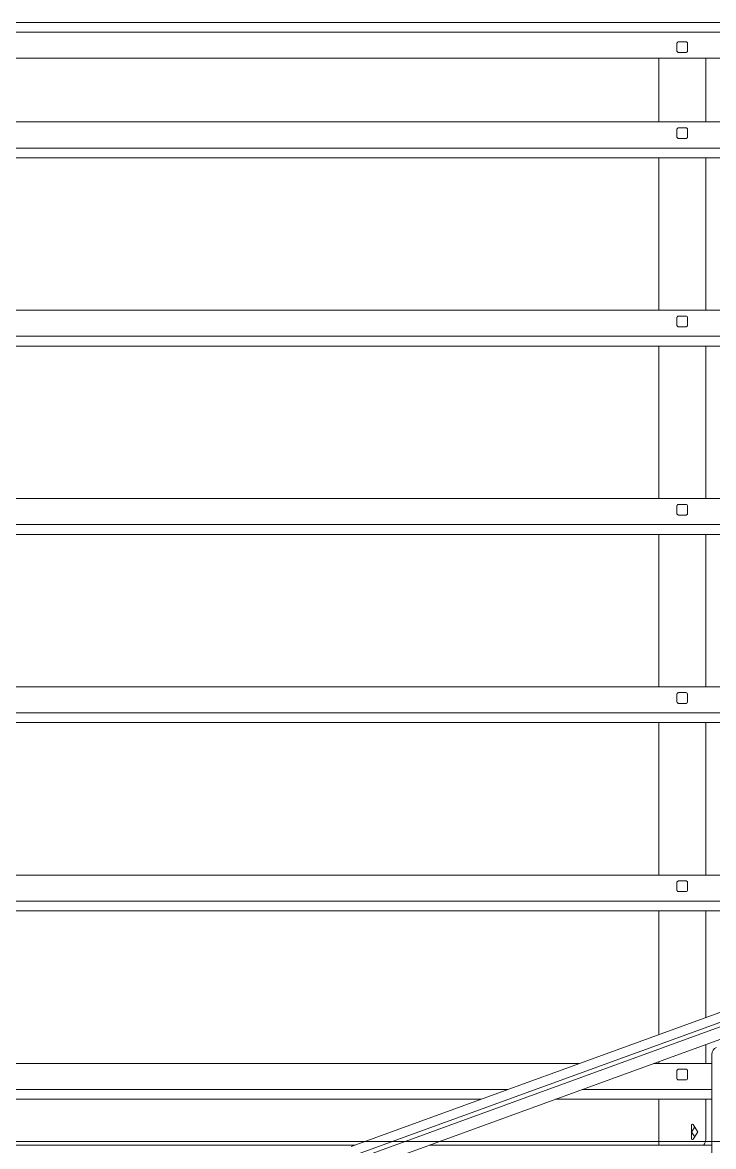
# Model space of a CAD drawing. Header units: millimetres. Extents: x -187347 to 135007, y -6415 to 292048.
# Drawn here: x -37108 to -36549, y 26626 to 27535 of the extents above; entities that cross this region are included whole.
import ezdxf

# ---------------------------------------------------------------- set-up
doc = ezdxf.new("R2010")
doc.units = ezdxf.units.MM
doc.header["$LTSCALE"] = 100
doc.layers.get('0').update_dxf_attribs({"lineweight": 18})
doc.layers.add('Layout Kromeka', color=1, linetype='Continuous', lineweight=5)

# ---------------------------------------------------------------- blocks, each defined once
blk = doc.blocks.new('A$Ca181df26')
at = {"color": 0}
for p, q in [((1850.27, 2118.42), (1850.27, 1926.87)), ((1826.4, 1908.42), (2138.52, 2022.02)), ((2140.19, 2012.54), (1829.32, 1899.39)), ((382.42, 1369.07), (2140.8, 2009.07)), ((383.76, 1361.45), (2142.15, 2001.45)), ((2725.67, 1997.35), (236.18, 1997.35)), ((2078.97, 2000.35), (1850.27, 2000.35)), ((1855.03, 1963.19), (1855.03, 1995.96)), ((1861.67, 1990.04), (1865.32, 1995.52)), ((1864.05, 1993.61), (1866.44, 1990.04)), ((1866.72, 1995.1), (1866.72, 1984.13)), ((1893.13, 2000.35), (1893.13, 1963.19)), ((2883.13, 2000.35), (2139.13, 2000.35)), ((1865.32, 1983.71), (1861.67, 1989.19)), ((1866.44, 1989.19), (1864.05, 1985.61)), ((1976.87, 1963.19), (1850.27, 1963.19)), ((2736.13, 1963.19), (2037.02, 1963.19)), ((1850.27, 1955.31), (1955.23, 1955.31)), ((1870.99, 1947.57), (1877.18, 1947.57)), ((2015.39, 1955.31), (2736.13, 1955.31)), ((1869.77, 1940.15), (1869.77, 1946.35)), ((1877.18, 1938.93), (1870.99, 1938.93)), ((1878.4, 1946.35), (1878.4, 1940.15)), ((1850.27, 1934.25), (1897.36, 1934.25)), ((1855.03, 1918.84), (1855.03, 1934.25)), ((1893.13, 1934.25), (1893.13, 1932.71)), ((1957.52, 1934.25), (2662.13, 1934.25)), ((1893.13, 1910.82), (1893.13, 1810.79)), ((1855.03, 1810.79), (1855.03, 1896.95)), ((2736.13, 1810.79), (1618.31, 1810.79)), ((1596.67, 1802.91), (2736.13, 1802.91)), ((1869.77, 1787.75), (1869.77, 1793.95)), ((1870.99, 1795.17), (1877.18, 1795.17)), ((1878.4, 1793.95), (1878.4, 1787.75)), ((1877.18, 1786.53), (1870.99, 1786.53)), ((1538.8, 1781.85), (2662.13, 1781.85)), ((1855.03, 1658.39), (1855.03, 1781.85)), ((1893.13, 1781.85), (1893.13, 1658.39)), ((2736.13, 1658.39), (1199.59, 1658.39)), ((1177.96, 1650.51), (2736.13, 1650.51)), ((1869.77, 1635.35), (1869.77, 1641.55)), ((1870.99, 1642.77), (1877.18, 1642.77)), ((1878.4, 1641.55), (1878.4, 1635.35)), ((1120.09, 1629.45), (2662.13, 1629.45)), ((1855.03, 1505.99), (1855.03, 1629.45)), ((1877.18, 1634.13), (1870.99, 1634.13)), ((1893.13, 1629.45), (1893.13, 1505.99)), ((2736.13, 1505.99), (780.87, 1505.99)), ((759.24, 1498.11), (2736.13, 1498.11)), ((1869.77, 1482.95), (1869.77, 1489.15)), ((1870.99, 1490.37), (1877.18, 1490.37)), ((1878.4, 1489.15), (1878.4, 1482.95)), ((701.37, 1477.05), (2662.13, 1477.05)), ((1855.03, 1353.59), (1855.03, 1477.05)), ((1877.18, 1481.73), (1870.99, 1481.73)), ((1893.13, 1477.05), (1893.13, 1353.59)), ((2736.13, 1353.59), (225.02, 1353.59)), ((225.02, 1345.71), (2736.13, 1345.71)), ((1870.99, 1337.97), (1877.18, 1337.97)), ((1869.77, 1330.55), (1869.77, 1336.75)), ((1877.18, 1329.33), (1870.99, 1329.33)), ((1878.4, 1336.75), (1878.4, 1330.55)), ((304.13, 1324.65), (2662.13, 1324.65)), ((1855.03, 1201.19), (1855.03, 1324.65)), ((1893.13, 1324.65), (1893.13, 1201.19)), ((2736.13, 1201.19), (225.02, 1201.19)), ((225.02, 1193.31), (2736.13, 1193.31)), ((1869.77, 1178.15), (1869.77, 1184.35)), ((1870.99, 1185.57), (1877.18, 1185.57)), ((1878.4, 1184.35), (1878.4, 1178.15)), ((1877.18, 1176.93), (1870.99, 1176.93)), ((304.13, 1172.25), (2662.13, 1172.25)), ((1855.03, 1120.65), (1855.03, 1172.25)), ((1893.13, 1172.25), (1893.13, 1120.65)), ((304.13, 1120.65), (2662.13, 1120.65)), ((1869.77, 1108.55), (1869.77, 1114.75)), ((1870.99, 1115.97), (1877.18, 1115.97)), ((1878.4, 1114.75), (1878.4, 1108.55)), ((1877.18, 1107.33), (1870.99, 1107.33)), ((2736.13, 1099.59), (225.02, 1099.59)), ((225.02, 1091.71), (2736.13, 1091.71))]:
    blk.add_line(p, q, dxfattribs=at)
for centre, radius, start, end in [((1861.38, 1995.96), 6.35, 136.31958, 180), ((1865.96, 1995.1), 0.762, 0, 146.30993), ((1862.3, 1989.61), 0.762, 146.30993, 213.69007), ((1865.96, 1984.13), 0.762, 213.69007, 0), ((1865.8, 1989.61), 0.762, 326.30993, 33.69007), ((1874.08, 1943.25), 5.44, 129.83815, 140.16185), ((1870.99, 1946.96), 0.605, 90, 129.83815), ((1877.18, 1946.96), 0.605, 50.16185, 90), ((1874.08, 1943.25), 5.44, 39.83815, 50.16185), ((1870.37, 1946.35), 0.605, 140.16185, 180), ((1870.37, 1940.15), 0.605, 180, 219.83815), ((1874.08, 1943.25), 5.44, 219.83815, 230.16185), ((1870.99, 1939.54), 0.605, 230.16185, 270), ((1877.18, 1939.54), 0.605, 270, 309.83815), ((1874.08, 1943.25), 5.44, 309.83815, 320.16185), ((1877.8, 1946.35), 0.605, 0, 39.83815), ((1877.8, 1940.15), 0.605, 320.16185, 0), ((1844.27, 1926.87), 6, 290, 0), ((1870.37, 1793.95), 0.605, 140.16185, 180), ((1874.08, 1790.85), 5.44, 129.83815, 140.16185), ((1870.99, 1794.56), 0.605, 90, 129.83815), ((1877.18, 1794.56), 0.605, 50.16185, 90), ((1874.08, 1790.85), 5.44, 39.83815, 50.16185), ((1877.8, 1793.95), 0.605, 0, 39.83815), ((1870.37, 1787.75), 0.605, 180, 219.83815), ((1874.08, 1790.85), 5.44, 219.83815, 230.16185), ((1870.99, 1787.14), 0.605, 230.16185, 270), ((1877.18, 1787.14), 0.605, 270, 309.83815), ((1874.08, 1790.85), 5.44, 309.83815, 320.16185), ((1877.8, 1787.75), 0.605, 320.16185, 0), ((1870.37, 1641.55), 0.605, 140.16185, 180), ((1874.08, 1638.45), 5.44, 129.83815, 140.16185), ((1870.99, 1642.16), 0.605, 90, 129.83815), ((1877.18, 1642.16), 0.605, 50.16185, 90), ((1874.08, 1638.45), 5.44, 39.83815, 50.16185), ((1877.8, 1641.55), 0.605, 0, 39.83815), ((1870.37, 1635.35), 0.605, 180, 219.83815), ((1874.08, 1638.45), 5.44, 219.83815, 230.16185), ((1870.99, 1634.74), 0.605, 230.16185, 270), ((1877.18, 1634.74), 0.605, 270, 309.83815), ((1874.08, 1638.45), 5.44, 309.83815, 320.16185), ((1877.8, 1635.35), 0.605, 320.16185, 0), ((1870.37, 1489.15), 0.605, 140.16185, 180), ((1870.37, 1482.95), 0.605, 180, 219.83815), ((1874.08, 1486.05), 5.44, 129.83815, 140.16185), ((1870.99, 1489.76), 0.605, 90, 129.83815), ((1877.18, 1489.76), 0.605, 50.16185, 90), ((1874.08, 1486.05), 5.44, 39.83815, 50.16185), ((1877.8, 1489.15), 0.605, 0, 39.83815), ((1877.8, 1482.95), 0.605, 320.16185, 0), ((1874.08, 1486.05), 5.44, 219.83815, 230.16185), ((1870.99, 1482.34), 0.605, 230.16185, 270), ((1877.18, 1482.34), 0.605, 270, 309.83815), ((1874.08, 1486.05), 5.44, 309.83815, 320.16185), ((1874.08, 1333.65), 5.44, 129.83815, 140.16185), ((1870.99, 1337.36), 0.605, 90, 129.83815), ((1877.18, 1337.36), 0.605, 50.16185, 90), ((1874.08, 1333.65), 5.44, 39.83815, 50.16185), ((1870.37, 1336.75), 0.605, 140.16185, 180), ((1870.37, 1330.55), 0.605, 180, 219.83815), ((1874.08, 1333.65), 5.44, 219.83815, 230.16185), ((1870.99, 1329.94), 0.605, 230.16185, 270), ((1877.18, 1329.94), 0.605, 270, 309.83815), ((1874.08, 1333.65), 5.44, 309.83815, 320.16185), ((1877.8, 1336.75), 0.605, 0, 39.83815), ((1877.8, 1330.55), 0.605, 320.16185, 0), ((1870.37, 1184.35), 0.605, 140.16185, 180), ((1874.08, 1181.25), 5.44, 129.83815, 140.16185), ((1870.99, 1184.96), 0.605, 90, 129.83815), ((1877.18, 1184.96), 0.605, 50.16185, 90), ((1874.08, 1181.25), 5.44, 39.83815, 50.16185), ((1877.8, 1184.35), 0.605, 0, 39.83815), ((1870.37, 1178.15), 0.605, 180, 219.83815), ((1874.08, 1181.25), 5.44, 219.83815, 230.16185), ((1870.99, 1177.54), 0.605, 230.16185, 270), ((1877.18, 1177.54), 0.605, 270, 309.83815), ((1874.08, 1181.25), 5.44, 309.83815, 320.16185), ((1877.8, 1178.15), 0.605, 320.16185, 0), ((1870.37, 1114.75), 0.605, 140.16185, 180), ((1874.08, 1111.65), 5.44, 129.83815, 140.16185), ((1870.99, 1115.36), 0.605, 90, 129.83815), ((1877.18, 1115.36), 0.605, 50.16185, 90), ((1874.08, 1111.65), 5.44, 39.83815, 50.16185), ((1877.8, 1114.75), 0.605, 0, 39.83815), ((1870.37, 1108.55), 0.605, 180, 219.83815), ((1874.08, 1111.65), 5.44, 219.83815, 230.16185), ((1870.99, 1107.94), 0.605, 230.16185, 270), ((1877.18, 1107.94), 0.605, 270, 309.83815), ((1874.08, 1111.65), 5.44, 309.83815, 320.16185), ((1877.8, 1108.55), 0.605, 320.16185, 0)]:
    blk.add_arc(centre, radius, start, end, dxfattribs=at)

msp = doc.modelspace()

# ---------------------------------------------------------------- block references
at = {"layer": 'Layout Kromeka', "color": 1, "linetype": 'Continuous', "rotation": 180}
msp.add_blockref('A$Ca181df26', (-34699.87, 28626.99, 7321.63), dxfattribs=at)

doc.saveas('drawing.dxf')
